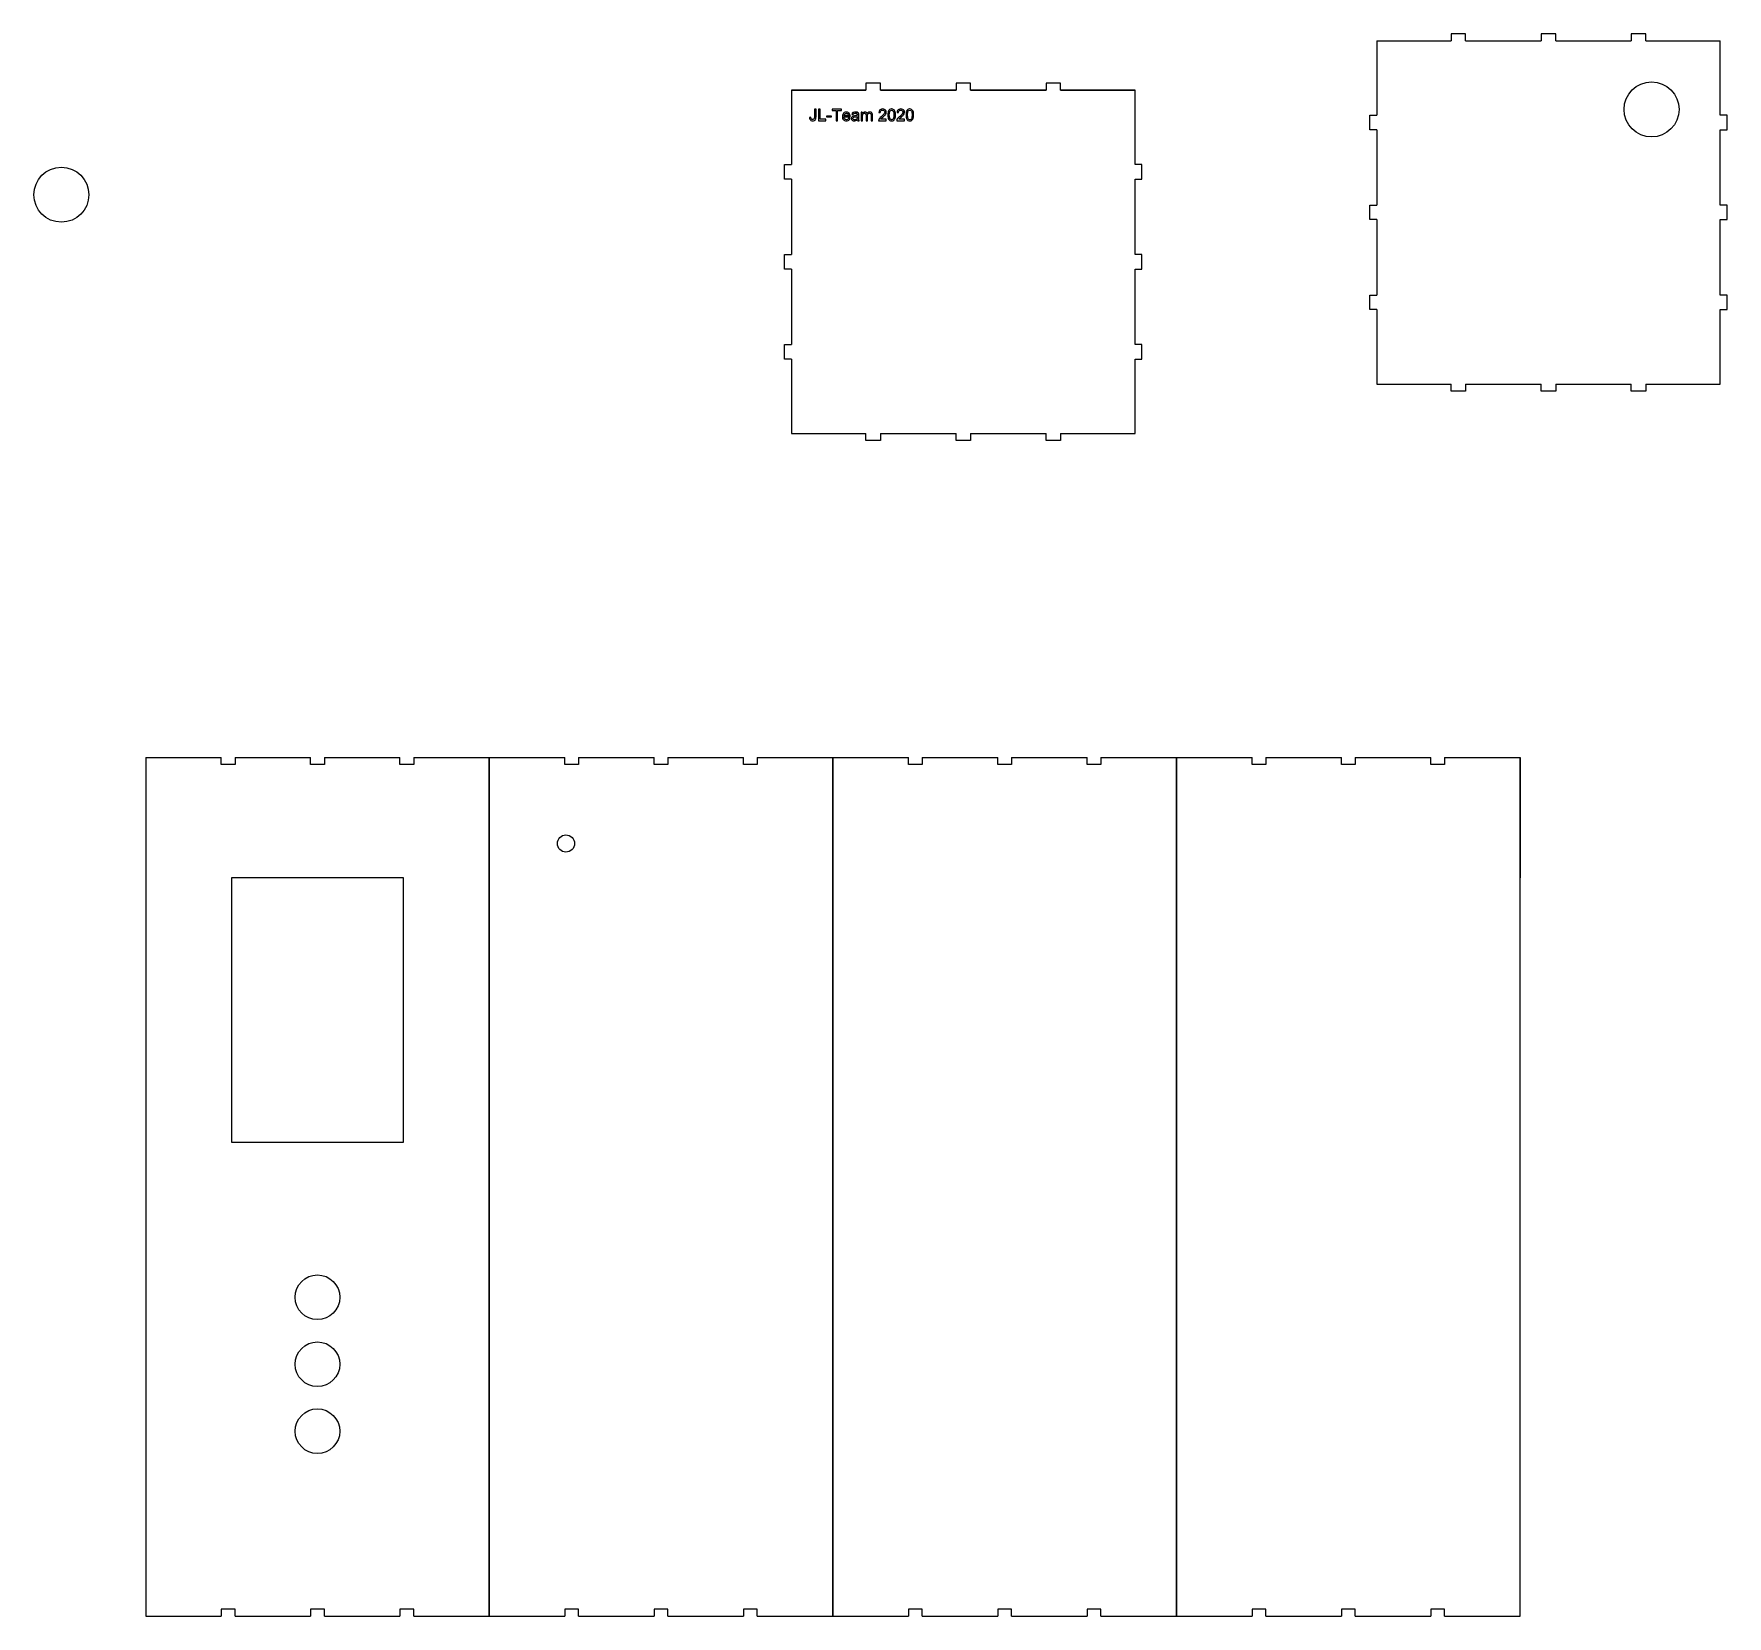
# Model space of a CAD drawing. Header units: millimetres. Extents: x 14359 to 14852, y 42058 to 42519.
import ezdxf

# ---------------------------------------------------------------- set-up
doc = ezdxf.new("R2010")
doc.units = ezdxf.units.MM

# ---------------------------------------------------------------- blocks, each defined once
blk = doc.blocks.new('*U7')
blk.add_circle((0, 0), 6.5)
blk = doc.blocks.new('*U8')
at = {"color": 0, "linetype": 'ByBlock', "lineweight": -2, "transparency": 16777216}
for p in [(0, 0), (0, -19.5), (0, -39)]:
    blk.add_blockref('*U7', p, dxfattribs=at)

msp = doc.modelspace()

# ---------------------------------------------------------------- linework, layer by layer
for p, q in [((14749.96, 42516.61), (14749.96, 42494.91)), ((14749.96, 42516.61), (14771.66, 42516.61)), ((14775.86, 42516.61), (14797.86, 42516.61)), ((14802.06, 42516.61), (14824.06, 42516.61)), ((14828.26, 42516.61), (14849.96, 42516.61)), ((14849.96, 42494.91), (14849.96, 42516.61)), ((14579.63, 42502.23), (14579.63, 42480.53)), ((14579.63, 42502.23), (14584.63, 42502.23)), ((14579.63, 42502.23), (14601.33, 42502.23)), ((14601.33, 42502.23), (14579.63, 42502.23)), ((14605.53, 42502.23), (14627.53, 42502.23)), ((14627.53, 42502.23), (14605.53, 42502.23)), ((14631.73, 42502.23), (14653.73, 42502.23)), ((14653.73, 42502.23), (14631.73, 42502.23)), ((14679.63, 42502.23), (14657.93, 42502.23)), ((14657.93, 42502.23), (14679.63, 42502.23)), ((14679.63, 42480.53), (14679.63, 42502.23)), ((14749.96, 42490.71), (14749.96, 42468.71)), ((14849.96, 42468.71), (14849.96, 42490.71)), ((14579.63, 42476.33), (14579.63, 42454.33)), ((14679.63, 42454.33), (14679.63, 42476.33)), ((14749.96, 42464.51), (14749.96, 42442.51)), ((14849.96, 42442.51), (14849.96, 42464.51)), ((14579.63, 42450.13), (14579.63, 42428.13)), ((14679.63, 42428.13), (14679.63, 42450.13)), ((14749.96, 42438.31), (14749.96, 42416.61)), ((14849.96, 42416.61), (14849.96, 42438.31)), ((14579.63, 42423.93), (14579.63, 42402.23)), ((14679.63, 42402.23), (14679.63, 42423.93)), ((14749.96, 42416.61), (14771.66, 42416.61)), ((14775.86, 42416.61), (14797.86, 42416.61)), ((14802.06, 42416.61), (14824.06, 42416.61)), ((14828.26, 42416.61), (14849.96, 42416.61)), ((14579.63, 42402.23), (14601.33, 42402.23)), ((14605.53, 42402.23), (14627.53, 42402.23)), ((14631.73, 42402.23), (14653.73, 42402.23)), ((14657.93, 42402.23), (14679.63, 42402.23)), ((14391.69, 42307.9), (14413.69, 42307.9)), ((14391.69, 42307.9), (14391.69, 42057.9)), ((14417.69, 42307.9), (14439.69, 42307.9)), ((14443.69, 42307.9), (14465.69, 42307.9)), ((14469.69, 42307.9), (14491.69, 42307.9)), ((14491.69, 42057.9), (14491.69, 42307.9)), ((14491.69, 42307.9), (14491.69, 42272.9)), ((14491.69, 42307.9), (14513.69, 42307.9)), ((14491.69, 42307.9), (14491.69, 42057.9)), ((14517.69, 42307.9), (14539.69, 42307.9)), ((14543.69, 42307.9), (14565.69, 42307.9)), ((14569.69, 42307.9), (14591.69, 42307.9)), ((14591.69, 42057.9), (14591.69, 42307.9)), ((14591.69, 42307.9), (14591.69, 42272.9)), ((14591.69, 42307.9), (14613.69, 42307.9)), ((14591.69, 42307.9), (14591.69, 42057.9)), ((14617.69, 42307.9), (14639.69, 42307.9)), ((14643.69, 42307.9), (14665.69, 42307.9)), ((14669.69, 42307.9), (14691.69, 42307.9)), ((14691.69, 42057.9), (14691.69, 42307.9)), ((14691.69, 42307.9), (14691.69, 42272.9)), ((14691.69, 42307.9), (14713.69, 42307.9)), ((14691.69, 42307.9), (14691.69, 42057.9)), ((14717.69, 42307.9), (14739.69, 42307.9)), ((14743.69, 42307.9), (14765.69, 42307.9)), ((14769.69, 42307.9), (14791.69, 42307.9)), ((14791.69, 42057.9), (14791.69, 42307.9)), ((14791.69, 42307.9), (14791.69, 42272.9)), ((14466.69, 42272.9), (14416.69, 42272.9)), ((14416.69, 42272.9), (14416.69, 42195.9)), ((14466.69, 42195.9), (14466.69, 42272.9)), ((14416.69, 42195.9), (14466.69, 42195.9)), ((14391.69, 42057.9), (14413.69, 42057.9)), ((14417.69, 42057.9), (14439.69, 42057.9)), ((14443.69, 42057.9), (14465.69, 42057.9)), ((14469.69, 42057.9), (14491.69, 42057.9)), ((14491.69, 42057.9), (14513.69, 42057.9)), ((14517.69, 42057.9), (14539.69, 42057.9)), ((14543.69, 42057.9), (14565.69, 42057.9)), ((14569.69, 42057.9), (14591.69, 42057.9)), ((14591.69, 42057.9), (14613.69, 42057.9)), ((14617.69, 42057.9), (14639.69, 42057.9)), ((14643.69, 42057.9), (14665.69, 42057.9)), ((14669.69, 42057.9), (14691.69, 42057.9)), ((14691.69, 42057.9), (14713.69, 42057.9)), ((14717.69, 42057.9), (14739.69, 42057.9)), ((14743.69, 42057.9), (14765.69, 42057.9)), ((14769.69, 42057.9), (14791.69, 42057.9))]:
    msp.add_line(p, q)
at = {"color": 244, "true_color": 0x991b1e}
msp.add_line((14614.79, 42496.47), (14614.91, 42496.32), dxfattribs=at)
for points in [[(14775.86, 42516.61), (14775.86, 42518.61), (14771.66, 42518.61), (14771.66, 42516.61)], [(14802.06, 42516.61), (14802.06, 42518.61), (14797.86, 42518.61), (14797.86, 42516.61)], [(14828.26, 42516.61), (14828.26, 42518.61), (14824.06, 42518.61), (14824.06, 42516.61)], [(14605.53, 42502.23), (14605.53, 42504.23), (14601.33, 42504.23), (14601.33, 42502.23)], [(14631.73, 42502.23), (14631.73, 42504.23), (14627.53, 42504.23), (14627.53, 42502.23)], [(14657.93, 42502.23), (14657.93, 42504.23), (14653.73, 42504.23), (14653.73, 42502.23)], [(14749.96, 42490.71), (14747.96, 42490.71), (14747.96, 42494.91), (14749.96, 42494.91)], [(14849.96, 42490.71), (14851.96, 42490.71), (14851.96, 42494.91), (14849.96, 42494.91)], [(14579.63, 42476.33), (14577.63, 42476.33), (14577.63, 42480.53), (14579.63, 42480.53)], [(14679.63, 42476.33), (14681.63, 42476.33), (14681.63, 42480.53), (14679.63, 42480.53)], [(14749.96, 42464.51), (14747.96, 42464.51), (14747.96, 42468.71), (14749.96, 42468.71)], [(14849.96, 42464.51), (14851.96, 42464.51), (14851.96, 42468.71), (14849.96, 42468.71)], [(14579.63, 42450.13), (14577.63, 42450.13), (14577.63, 42454.33), (14579.63, 42454.33)], [(14679.63, 42450.13), (14681.63, 42450.13), (14681.63, 42454.33), (14679.63, 42454.33)], [(14749.96, 42438.31), (14747.96, 42438.31), (14747.96, 42442.51), (14749.96, 42442.51)], [(14849.96, 42438.31), (14851.96, 42438.31), (14851.96, 42442.51), (14849.96, 42442.51)], [(14579.63, 42423.93), (14577.63, 42423.93), (14577.63, 42428.13), (14579.63, 42428.13)], [(14679.63, 42423.93), (14681.63, 42423.93), (14681.63, 42428.13), (14679.63, 42428.13)], [(14775.86, 42416.61), (14775.86, 42414.61), (14771.66, 42414.61), (14771.66, 42416.61)], [(14802.06, 42416.61), (14802.06, 42414.61), (14797.86, 42414.61), (14797.86, 42416.61)], [(14828.26, 42416.61), (14828.26, 42414.61), (14824.06, 42414.61), (14824.06, 42416.61)], [(14605.53, 42402.23), (14605.53, 42400.23), (14601.33, 42400.23), (14601.33, 42402.23)], [(14631.73, 42402.23), (14631.73, 42400.23), (14627.53, 42400.23), (14627.53, 42402.23)], [(14657.93, 42402.23), (14657.93, 42400.23), (14653.73, 42400.23), (14653.73, 42402.23)], [(14417.69, 42307.9), (14417.69, 42305.9), (14413.69, 42305.9), (14413.69, 42307.9)], [(14420.69, 42307.9), (14420.69, 42307.9)], [(14443.69, 42307.9), (14443.69, 42305.9), (14439.69, 42305.9), (14439.69, 42307.9)], [(14469.69, 42307.9), (14469.69, 42305.9), (14465.69, 42305.9), (14465.69, 42307.9)], [(14470.69, 42307.9), (14470.69, 42307.9)], [(14517.69, 42307.9), (14517.69, 42305.9), (14513.69, 42305.9), (14513.69, 42307.9)], [(14520.69, 42307.9), (14520.69, 42307.9)], [(14543.69, 42307.9), (14543.69, 42305.9), (14539.69, 42305.9), (14539.69, 42307.9)], [(14569.69, 42307.9), (14569.69, 42305.9), (14565.69, 42305.9), (14565.69, 42307.9)], [(14570.69, 42307.9), (14570.69, 42307.9)], [(14617.69, 42307.9), (14617.69, 42305.9), (14613.69, 42305.9), (14613.69, 42307.9)], [(14620.69, 42307.9), (14620.69, 42307.9)], [(14643.69, 42307.9), (14643.69, 42305.9), (14639.69, 42305.9), (14639.69, 42307.9)], [(14669.69, 42307.9), (14669.69, 42305.9), (14665.69, 42305.9), (14665.69, 42307.9)], [(14670.69, 42307.9), (14670.69, 42307.9)], [(14717.69, 42307.9), (14717.69, 42305.9), (14713.69, 42305.9), (14713.69, 42307.9)], [(14720.69, 42307.9), (14720.69, 42307.9)], [(14743.69, 42307.9), (14743.69, 42305.9), (14739.69, 42305.9), (14739.69, 42307.9)], [(14769.69, 42307.9), (14769.69, 42305.9), (14765.69, 42305.9), (14765.69, 42307.9)], [(14770.69, 42307.9), (14770.69, 42307.9)], [(14417.69, 42057.9), (14417.69, 42059.9), (14413.69, 42059.9), (14413.69, 42057.9)], [(14443.69, 42057.9), (14443.69, 42059.9), (14439.69, 42059.9), (14439.69, 42057.9)], [(14469.69, 42057.9), (14469.69, 42059.9), (14465.69, 42059.9), (14465.69, 42057.9)], [(14517.69, 42057.9), (14517.69, 42059.9), (14513.69, 42059.9), (14513.69, 42057.9)], [(14543.69, 42057.9), (14543.69, 42059.9), (14539.69, 42059.9), (14539.69, 42057.9)], [(14569.69, 42057.9), (14569.69, 42059.9), (14565.69, 42059.9), (14565.69, 42057.9)], [(14617.69, 42057.9), (14617.69, 42059.9), (14613.69, 42059.9), (14613.69, 42057.9)], [(14643.69, 42057.9), (14643.69, 42059.9), (14639.69, 42059.9), (14639.69, 42057.9)], [(14669.69, 42057.9), (14669.69, 42059.9), (14665.69, 42059.9), (14665.69, 42057.9)], [(14717.69, 42057.9), (14717.69, 42059.9), (14713.69, 42059.9), (14713.69, 42057.9)], [(14743.69, 42057.9), (14743.69, 42059.9), (14739.69, 42059.9), (14739.69, 42057.9)], [(14769.69, 42057.9), (14769.69, 42059.9), (14765.69, 42059.9), (14765.69, 42057.9)]]:
    msp.add_lwpolyline(points)
at = {"color": 244, "lineweight": 0, "true_color": 0x991b1e}
for points in [[(14585.15, 42493.53), (14585.28, 42493.41), (14585.52, 42493.31), (14585.83, 42493.27), (14586.1, 42493.3), (14586.36, 42493.39), (14586.52, 42493.52), (14586.68, 42493.75), (14586.71, 42493.82), (14586.77, 42494.08), (14586.79, 42494.41), (14586.79, 42496.73), (14586.34, 42496.73), (14586.34, 42494.38), (14586.33, 42494.21), (14586.29, 42493.96), (14586.12, 42493.75), (14586.1, 42493.74), (14585.83, 42493.67)], [(14594.78, 42495.5), (14594.67, 42495.36), (14594.55, 42495.13), (14594.48, 42494.86), (14594.46, 42494.54), (14594.47, 42494.35), (14594.52, 42494.06), (14594.62, 42493.81), (14594.78, 42493.6)], [(14595.61, 42495.85), (14595.52, 42495.84), (14595.24, 42495.8), (14594.99, 42495.68), (14594.78, 42495.5)], [(14595.61, 42495.5), (14595.65, 42495.5), (14595.92, 42495.44), (14596.13, 42495.26), (14596.22, 42495.1), (14596.29, 42494.8), (14594.91, 42494.8), (14596.72, 42494.76), (14596.67, 42495.05), (14596.57, 42495.3), (14596.42, 42495.51), (14596.38, 42495.55), (14596.16, 42495.72), (14595.9, 42495.81), (14595.61, 42495.85)], [(14594.91, 42494.8), (14594.92, 42494.8), (14594.98, 42495.09), (14595.13, 42495.31), (14595.34, 42495.45), (14595.61, 42495.5)], [(14597.35, 42495.51), (14597.27, 42495.37), (14597.17, 42495.09), (14597.58, 42495.03), (14597.63, 42495.19), (14597.79, 42495.4), (14597.91, 42495.46), (14598.22, 42495.5)], [(14598.79, 42495.77), (14598.6, 42495.82), (14598.79, 42495.77), (14597.99, 42495.83), (14597.73, 42495.76), (14597.56, 42495.69), (14597.35, 42495.51)], [(14598.22, 42495.5), (14598.47, 42495.47), (14598.7, 42495.36), (14598.75, 42495.29), (14598.82, 42495), (14598.81, 42494.89), (14598.68, 42494.85), (14598.41, 42494.8), (14598.07, 42494.75), (14597.96, 42494.73), (14597.7, 42494.68), (14597.65, 42494.67)], [(14598.85, 42493.63), (14598.85, 42493.6), (14598.93, 42493.33), (14599.37, 42493.33), (14599.35, 42493.35), (14599.26, 42493.62), (14599.25, 42493.71), (14599.24, 42493.97), (14599.24, 42494.91), (14599.23, 42495.04), (14599.21, 42495.3), (14599.21, 42495.34), (14599.09, 42495.59), (14599.05, 42495.63), (14598.79, 42495.77), (14598.6, 42495.82), (14598.79, 42495.77)], [(14600.26, 42495.45), (14600.26, 42495.79), (14599.88, 42495.79), (14599.88, 42493.33), (14600.3, 42493.33), (14600.3, 42494.6), (14600.32, 42494.88), (14600.37, 42495.12), (14600.4, 42495.19), (14600.59, 42495.39), (14600.64, 42495.42)], [(14601, 42495.85), (14600.83, 42495.83), (14600.56, 42495.74), (14600.44, 42495.66), (14600.26, 42495.45)], [(14600.64, 42495.42), (14600.91, 42495.48)], [(14600.91, 42495.48), (14601.02, 42495.47), (14601.24, 42495.35)], [(14601.65, 42495.53), (14601.45, 42495.73), (14601.3, 42495.81), (14601, 42495.85)], [(14601.24, 42495.35), (14601.31, 42495.23), (14601.35, 42494.93), (14601.35, 42493.33), (14601.77, 42493.33), (14601.77, 42494.8), (14601.81, 42495.1), (14601.94, 42495.31), (14602.09, 42495.43), (14602.37, 42495.48)], [(14601.7, 42495.42), (14601.65, 42495.53)], [(14601.9, 42495.64), (14601.7, 42495.42)], [(14602.46, 42495.85), (14602.38, 42495.84), (14602.12, 42495.78), (14601.9, 42495.64)], [(14602.37, 42495.48), (14602.62, 42495.42), (14602.77, 42495.24), (14602.79, 42495.19), (14602.81, 42494.88), (14602.81, 42493.33), (14603.22, 42493.33), (14603.22, 42495.02), (14603.22, 42495.15), (14603.16, 42495.44), (14603.03, 42495.65), (14602.99, 42495.68), (14602.76, 42495.81), (14602.46, 42495.85)], [(14606.17, 42496.4), (14606.4, 42496.37), (14606.63, 42496.23), (14606.74, 42496.08), (14606.81, 42495.81), (14606.76, 42495.58), (14606.62, 42495.31), (14606.54, 42495.21), (14606.37, 42495.03), (14606.14, 42494.82), (14605.86, 42494.58), (14605.71, 42494.46), (14605.49, 42494.25), (14605.32, 42494.07), (14605.16, 42493.86), (14605.04, 42493.62), (14605.04, 42493.61), (14604.99, 42493.33), (14607.24, 42493.33), (14607.24, 42493.73), (14605.57, 42493.73), (14605.75, 42493.96), (14605.77, 42493.98), (14605.95, 42494.14), (14606.23, 42494.38), (14606.25, 42494.39), (14606.51, 42494.62), (14606.72, 42494.82), (14606.88, 42494.98), (14607.02, 42495.16), (14607.16, 42495.4), (14607.2, 42495.52), (14607.24, 42495.8), (14607.22, 42495.99), (14607.13, 42496.25), (14606.95, 42496.47)], [(14606.18, 42496.74), (14605.89, 42496.72), (14605.62, 42496.63), (14605.4, 42496.49), (14605.25, 42496.31), (14605.13, 42496.06), (14605.07, 42495.76), (14605.5, 42495.71), (14605.55, 42495.99), (14605.69, 42496.22), (14605.88, 42496.35), (14606.17, 42496.4)], [(14606.95, 42496.47), (14606.74, 42496.62), (14606.48, 42496.71), (14606.18, 42496.74)], [(14608.8, 42496.74), (14608.7, 42496.74), (14608.42, 42496.68), (14608.19, 42496.54), (14608.1, 42496.48), (14607.94, 42496.26), (14607.82, 42495.98), (14607.79, 42495.89), (14607.74, 42495.63), (14607.7, 42495.34), (14607.69, 42495.01), (14607.69, 42494.97), (14607.71, 42494.62), (14607.75, 42494.31), (14607.82, 42494.04), (14607.91, 42493.81), (14608.03, 42493.62), (14608.06, 42493.59)], [(14608.06, 42493.59), (14608.26, 42493.41), (14608.51, 42493.3), (14608.8, 42493.27), (14608.91, 42493.27), (14609.19, 42493.33), (14609.42, 42493.47), (14609.5, 42493.54), (14609.66, 42493.76), (14609.78, 42494.04), (14609.81, 42494.12), (14609.87, 42494.38), (14609.9, 42494.67), (14609.91, 42495.01), (14609.9, 42495.28), (14609.88, 42495.57), (14609.83, 42495.81), (14609.75, 42496.07), (14609.62, 42496.32), (14609.51, 42496.47)], [(14608.8, 42493.61), (14608.77, 42493.61), (14608.53, 42493.69), (14608.31, 42493.89), (14608.23, 42494.07), (14608.17, 42494.31), (14608.13, 42494.62), (14608.12, 42495.01), (14608.12, 42495.06), (14608.14, 42495.43), (14608.18, 42495.73), (14608.24, 42495.97), (14608.33, 42496.15), (14608.53, 42496.33), (14608.79, 42496.4)], [(14608.79, 42496.4), (14608.82, 42496.4), (14609.08, 42496.32), (14609.29, 42496.12), (14609.37, 42495.94), (14609.43, 42495.7), (14609.47, 42495.39), (14609.48, 42495.01), (14609.48, 42495), (14609.47, 42494.62), (14609.43, 42494.31), (14609.37, 42494.06), (14609.29, 42493.89), (14609.27, 42493.87), (14609.05, 42493.67), (14608.8, 42493.61)], [(14609.51, 42496.47), (14609.28, 42496.63), (14609.1, 42496.71), (14608.8, 42496.74)], [(14611.46, 42496.4), (14611.68, 42496.37), (14611.92, 42496.23), (14612.03, 42496.08), (14612.1, 42495.81), (14612.05, 42495.58), (14611.9, 42495.31), (14611.82, 42495.21), (14611.66, 42495.03), (14611.43, 42494.82), (14611.15, 42494.58), (14611, 42494.46), (14610.78, 42494.25), (14610.6, 42494.07), (14610.45, 42493.86), (14610.33, 42493.62), (14610.33, 42493.61), (14610.28, 42493.33), (14612.53, 42493.33), (14612.53, 42493.73), (14610.86, 42493.73), (14611.04, 42493.96), (14611.06, 42493.98), (14611.23, 42494.14), (14611.52, 42494.38), (14611.53, 42494.39), (14611.8, 42494.62), (14612.01, 42494.82), (14612.16, 42494.98), (14612.31, 42495.16), (14612.44, 42495.4), (14612.48, 42495.52), (14612.52, 42495.8), (14612.51, 42495.99), (14612.41, 42496.25), (14612.24, 42496.47)], [(14611.46, 42496.74), (14611.18, 42496.72), (14610.91, 42496.63), (14610.69, 42496.49), (14610.54, 42496.31), (14610.42, 42496.06), (14610.36, 42495.76), (14610.79, 42495.71), (14610.83, 42495.99), (14610.97, 42496.22), (14611.17, 42496.35), (14611.46, 42496.4)], [(14612.24, 42496.47), (14612.03, 42496.62), (14611.77, 42496.71), (14611.46, 42496.74)], [(14614.79, 42496.47), (14614.57, 42496.63), (14614.38, 42496.71), (14614.09, 42496.74), (14613.98, 42496.74), (14613.71, 42496.68), (14613.47, 42496.54), (14613.39, 42496.48), (14613.23, 42496.26), (14613.1, 42495.98), (14613.07, 42495.89), (14613.02, 42495.63), (14612.99, 42495.34), (14612.98, 42495.01), (14612.98, 42494.97), (14612.99, 42494.62), (14613.03, 42494.31), (14613.1, 42494.04), (14613.19, 42493.81), (14613.31, 42493.62), (14613.34, 42493.59)], [(14613.34, 42493.59), (14613.55, 42493.41), (14613.8, 42493.3), (14614.09, 42493.27), (14614.19, 42493.27), (14614.47, 42493.33), (14614.71, 42493.47), (14614.78, 42493.54), (14614.95, 42493.76), (14615.07, 42494.04), (14615.1, 42494.12), (14615.15, 42494.38), (14615.18, 42494.67), (14615.19, 42495.01), (14615.19, 42495.28), (14615.17, 42495.57), (14615.12, 42495.81), (14615.03, 42496.07), (14614.91, 42496.32), (14615.03, 42496.07)], [(14614.09, 42493.61), (14614.06, 42493.61), (14613.81, 42493.69), (14613.6, 42493.89), (14613.6, 42493.89), (14613.52, 42494.07), (14613.46, 42494.31), (14613.42, 42494.62), (14613.41, 42495.01), (14613.41, 42495.06), (14613.42, 42495.43), (14613.47, 42495.73), (14613.53, 42495.97), (14613.62, 42496.15), (14613.82, 42496.33), (14614.08, 42496.4)], [(14614.08, 42496.4), (14614.11, 42496.4), (14614.36, 42496.32), (14614.57, 42496.12), (14614.66, 42495.94), (14614.72, 42495.7), (14614.75, 42495.39), (14614.77, 42495.01), (14614.77, 42495), (14614.75, 42494.62), (14614.72, 42494.31), (14614.66, 42494.06), (14614.57, 42493.89), (14614.55, 42493.87), (14614.34, 42493.67), (14614.09, 42493.61)], [(14585.32, 42494.35), (14584.92, 42494.29), (14584.93, 42494), (14585.01, 42493.73), (14585.15, 42493.53)], [(14585.83, 42493.67), (14585.7, 42493.68), (14585.47, 42493.81), (14585.37, 42494.01), (14585.32, 42494.35)], [(14589.95, 42494.35), (14589.95, 42494.77), (14591.23, 42494.77), (14591.23, 42494.35), (14589.95, 42494.35)], [(14594.78, 42493.6), (14594.85, 42493.54), (14595.07, 42493.39), (14595.33, 42493.3), (14595.63, 42493.27), (14595.83, 42493.28), (14596.11, 42493.35), (14596.34, 42493.48), (14596.44, 42493.57), (14596.61, 42493.79), (14596.72, 42494.07), (14596.28, 42494.12)], [(14595.63, 42493.61), (14595.62, 42493.61), (14595.35, 42493.67), (14595.12, 42493.83), (14595.06, 42493.9), (14594.94, 42494.14), (14594.89, 42494.45), (14596.73, 42494.45), (14596.73, 42494.57), (14596.72, 42494.76)], [(14596.28, 42494.12), (14596.2, 42493.93), (14596.03, 42493.74), (14595.92, 42493.67), (14595.63, 42493.61)], [(14597.65, 42494.67), (14597.4, 42494.55), (14597.37, 42494.53), (14597.18, 42494.31), (14597.16, 42494.25), (14597.1, 42493.98), (14597.1, 42493.97), (14597.16, 42493.69), (14597.32, 42493.47)], [(14597.32, 42493.47), (14597.39, 42493.41), (14597.63, 42493.31), (14597.94, 42493.27), (14598.13, 42493.28), (14598.41, 42493.35), (14598.6, 42493.45), (14598.85, 42493.63)], [(14598.04, 42493.6), (14597.91, 42493.61), (14597.67, 42493.71), (14597.64, 42493.74), (14597.54, 42493.99), (14597.6, 42494.19), (14597.77, 42494.32), (14597.83, 42494.35), (14598.13, 42494.41), (14598.29, 42494.43), (14598.59, 42494.49), (14598.81, 42494.57)], [(14598.33, 42493.64), (14598.04, 42493.6)], [(14598.81, 42494.57), (14598.81, 42494.41), (14598.81, 42494.24), (14598.75, 42493.99), (14598.69, 42493.89), (14598.47, 42493.7), (14598.33, 42493.64)]]:
    msp.add_lwpolyline(points, dxfattribs=at)
for points in [[(14587.96, 42496.73), (14587.51, 42496.73), (14587.51, 42493.33), (14589.63, 42493.33), (14589.63, 42493.73), (14587.96, 42493.73)], [(14594.19, 42496.73), (14591.49, 42496.73), (14591.49, 42496.33), (14592.61, 42496.33), (14592.61, 42493.33), (14593.06, 42493.33), (14593.06, 42496.33), (14594.19, 42496.33)]]:
    msp.add_lwpolyline(points, close=True, dxfattribs=at)
for centre, radius in [((14829.96, 42496.61), 8), ((14367.15, 42471.77), 8), ((14514, 42282.86), 2.5)]:
    msp.add_circle(centre, radius)

# ---------------------------------------------------------------- block references
msp.add_blockref('*U8', (14441.69, 42150.76))

doc.saveas('drawing.dxf')
